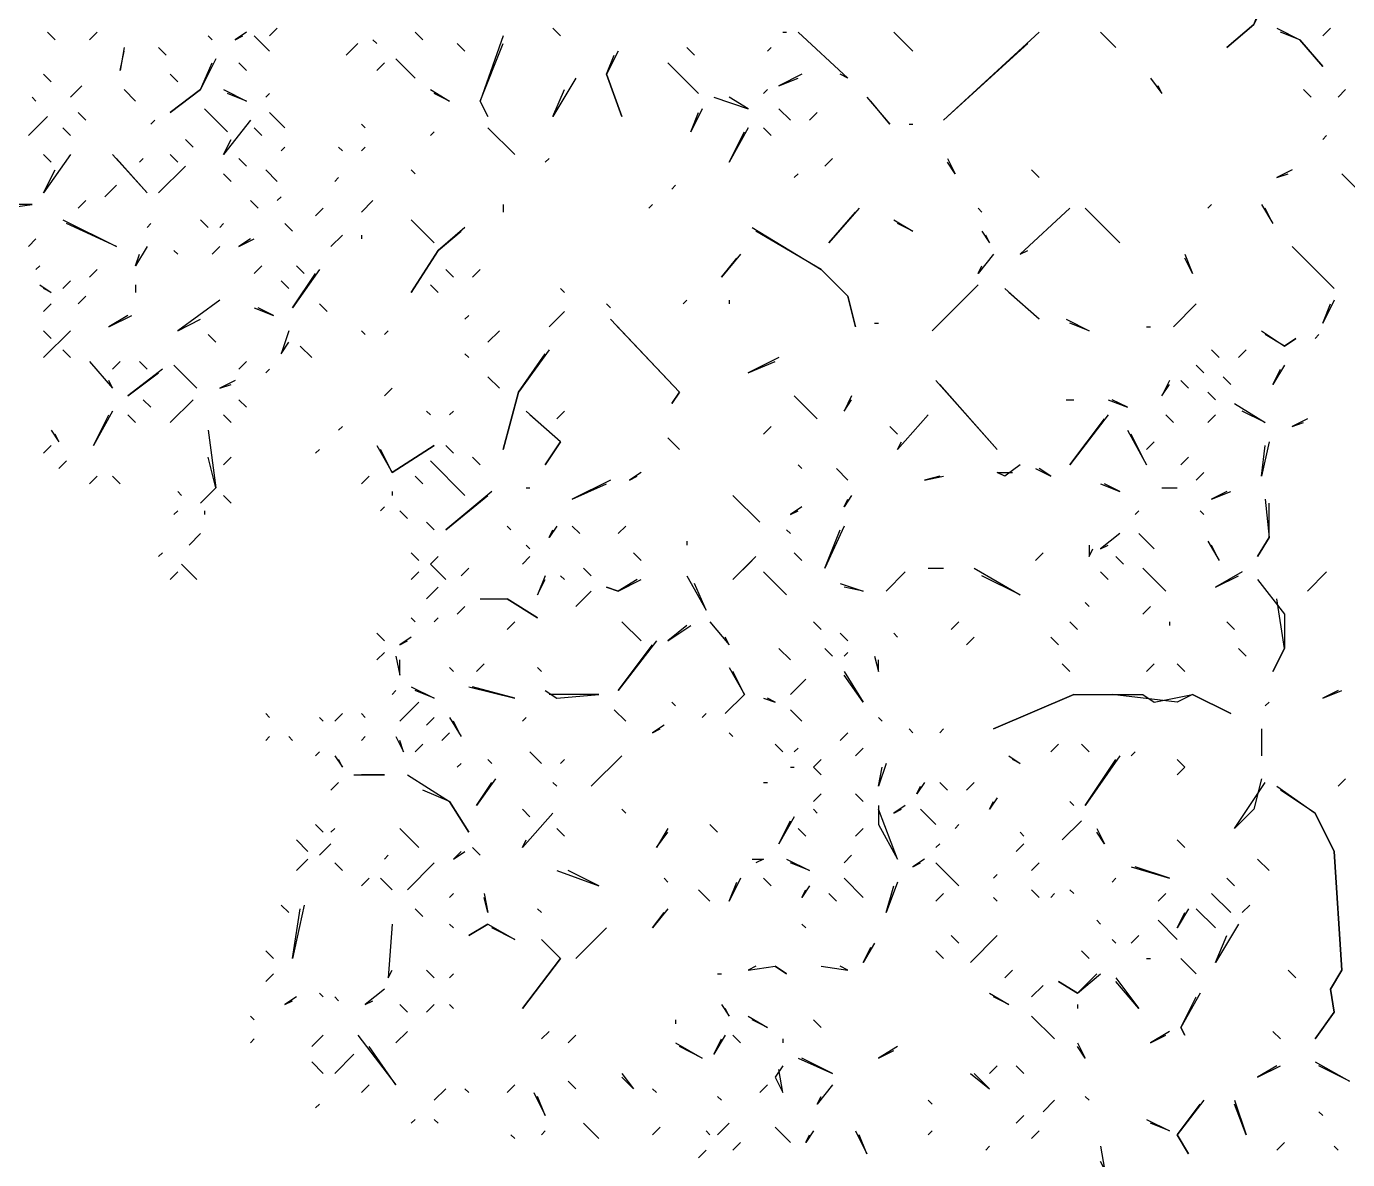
# Model space of a CAD drawing. Extents: x 1 to 2775, y -31 to 2075.
# Drawn here: x 1589.6 to 1647.1, y 332.6 to 381.9 of the extents above; entities that cross this region are included whole.
import ezdxf

# ---------------------------------------------------------------- set-up
doc = ezdxf.new("R2010")
doc.units = 0
doc.layers.add('LINEWORK', color=4, linetype='CONTINUOUS')

msp = doc.modelspace()

# ---------------------------------------------------------------- linework, layer by layer
at = {"layer": 'LINEWORK'}
for points in [[(1643.5, 383), (1643, 382), (1641.8333, 381), (1643, 382), (1643.3333, 382.8333)], [(1600.5, 381.8333), (1600.1667, 381.5)], [(1612.5, 381.8333), (1612.8333, 381.5)], [(1644, 381.8333), (1645, 381.3333), (1646, 380.1667), (1645, 381.3333), (1644.1667, 381.6667)], [(1646.3333, 381.8333), (1646, 381.5)], [(1590.5, 381.6667), (1590.8333, 381.3333)], [(1592.6667, 381.6667), (1592.3333, 381.3333)], [(1597.5, 381.5), (1597.6667, 381.3333)], [(1599.1667, 381.6667), (1598.6667, 381.3333), (1599, 381.5)], [(1599.5, 381.5), (1600.1667, 380.8333), (1599.6667, 381.3333)], [(1604.6667, 381.3333), (1604.8333, 381.1667)], [(1606.5, 381.6667), (1606.8333, 381.3333)], [(1610.3333, 381.5), (1609.3333, 378.6667), (1609.6667, 378), (1609.3333, 378.6667), (1610.3333, 381.1667)], [(1622.5, 381.6667), (1622.6667, 381.6667)], [(1623.1667, 381.6667), (1625.3333, 379.6667), (1625, 379.8333)], [(1627.3333, 381.6667), (1628.1667, 380.8333)], [(1633.6667, 381.6667), (1629.5, 377.8333), (1633.1667, 381.1667)], [(1636.3333, 381.6667), (1637, 381)], [(1593.8333, 381), (1593.6667, 380), (1593.8333, 380.8333)], [(1595.3333, 381), (1595.6667, 380.6667)], [(1604, 381.1667), (1603.5, 380.6667)], [(1608.3333, 381.1667), (1608.6667, 380.8333)], [(1615.3333, 380.8333), (1614.8333, 379.8333), (1615.5, 378), (1614.8333, 379.8333), (1615.1667, 380.6667)], [(1618.3333, 381), (1618.6667, 380.6667)], [(1622, 381), (1621.8333, 380.8333)], [(1597.8333, 380.5), (1597.1667, 379.1667), (1595.8333, 378.1667), (1597.1667, 379.1667), (1597.6667, 380.3333)], [(1598.8333, 380.3333), (1599.1667, 380)], [(1605.1667, 380.3333), (1604.8333, 380)], [(1605.6667, 380.5), (1606.5, 379.6667)], [(1617.5, 380.3333), (1618.8333, 379)], [(1590.3333, 379.8333), (1590.6667, 379.5)], [(1595.8333, 379.8333), (1596.1667, 379.5)], [(1613.5, 379.6667), (1612.5, 378), (1613, 379.1667)], [(1623.3333, 379.8333), (1622.3333, 379.3333), (1623.1667, 379.6667)], [(1638.5, 379.6667), (1639, 379), (1638.8333, 379.3333)], [(1592, 379.3333), (1591.5, 378.8333)], [(1593.8333, 379.1667), (1594.3333, 378.6667)], [(1598.1667, 379.1667), (1599.1667, 378.6667), (1598.3333, 379)], [(1600.1667, 379), (1600, 378.8333)], [(1607.1667, 379.1667), (1608, 378.6667), (1607.3333, 379)], [(1621.8333, 379.1667), (1621.6667, 379)], [(1645.1667, 379.1667), (1645.5, 378.8333)], [(1647, 379.1667), (1646.6667, 378.8333)], [(1589.8333, 378.8333), (1590, 378.6667)], [(1619.5, 378.8333), (1621, 378.3333), (1620.1667, 378.8333)], [(1626.1667, 378.8333), (1627.1667, 377.6667), (1626.3333, 378.6667)], [(1590.5, 378), (1589.6667, 377.1667)], [(1591.8333, 378.1667), (1592.1667, 377.8333)], [(1595.1667, 377.8333), (1595, 377.6667)], [(1597.3333, 378.3333), (1598.3333, 377.3333)], [(1599.3333, 377.8333), (1598.1667, 376.3333), (1598.5, 377)], [(1600.1667, 378.1667), (1600.8333, 377.5)], [(1619, 378.3333), (1618.5, 377.3333), (1618.8333, 378.1667)], [(1622.3333, 378.3333), (1622.8333, 377.8333)], [(1624, 378.1667), (1623.6667, 377.8333)], [(1591.1667, 377.5), (1591.5, 377.1667)], [(1599.5, 377.5), (1599.8333, 377.1667)], [(1604.1667, 377.6667), (1604.3333, 377.5)], [(1607.3333, 377.3333), (1607.1667, 377.1667)], [(1609.6667, 377.5), (1610.8333, 376.3333)], [(1621, 377.5), (1620.1667, 376), (1620.8333, 377.3333)], [(1621.6667, 377.5), (1622, 377.1667)], [(1628, 377.6667), (1628.1667, 377.6667)], [(1596.5, 377), (1596.8333, 376.6667)], [(1600.8333, 376.6667), (1600.6667, 376.5)], [(1603.1667, 376.6667), (1603.3333, 376.5)], [(1604.3333, 376.6667), (1604.1667, 376.5)], [(1646.1667, 377.1667), (1646, 377)], [(1591.5, 376.3333), (1590.3333, 374.6667), (1590.8333, 375.6667)], [(1590.3333, 376.3333), (1590.6667, 376)], [(1593.3333, 376.3333), (1594.8333, 374.6667), (1593.5, 376.1667)], [(1594.6667, 376.1667), (1594.5, 376)], [(1595.8333, 376.3333), (1596.1667, 376)], [(1598.8333, 376.1667), (1599.1667, 375.8333)], [(1612.3333, 376.1667), (1612.1667, 376)], [(1624.6667, 376.1667), (1624.3333, 375.8333)], [(1629.6667, 376.1667), (1630, 375.5), (1629.6667, 376)], [(1596.5, 375.8333), (1595.3333, 374.6667)], [(1598.1667, 375.5), (1598.5, 375.1667)], [(1600, 375.6667), (1600.5, 375.1667)], [(1606.3333, 375.6667), (1606.5, 375.5)], [(1623.1667, 375.5), (1623, 375.3333)], [(1633.3333, 375.6667), (1633.6667, 375.3333)], [(1644.6667, 375.6667), (1644, 375.3333), (1644.5, 375.5)], [(1646.8333, 375.5), (1648.1667, 374.1667)], [(1593.5, 375), (1593, 374.5)], [(1603.1667, 375.3333), (1603, 375.1667)], [(1617.8333, 375), (1617.6667, 374.8333)], [(1588.1667, 374.3333), (1588.6667, 374), (1589.8333, 374.1667), (1588.3333, 374.1667)], [(1592.1667, 374.3333), (1591.8333, 374)], [(1599.3333, 374.3333), (1599.6667, 374)], [(1600.6667, 374.5), (1600.5, 374.3333)], [(1604.6667, 374.3333), (1604.1667, 373.8333)], [(1602.5, 374), (1602.1667, 373.6667)], [(1610.3333, 374.1667), (1610.3333, 373.8333)], [(1616.8333, 374.1667), (1616.6667, 374)], [(1625.8333, 374), (1624.5, 372.5), (1625.6667, 373.8333)], [(1631, 374), (1631.1667, 373.8333)], [(1635, 374), (1632.8333, 372), (1633.1667, 372.1667)], [(1635.6667, 374), (1637.1667, 372.5)], [(1641.1667, 374.1667), (1641, 374)], [(1643.3333, 374.1667), (1643.8333, 373.3333), (1643.5, 374)], [(1591.1667, 373.5), (1593.5, 372.3333), (1591.3333, 373.3333)], [(1595, 373.3333), (1594.8333, 373.1667)], [(1597.1667, 373.5), (1597.5, 373.1667)], [(1598.1667, 373.3333), (1598, 373.1667)], [(1600.8333, 373.3333), (1601.1667, 373)], [(1606.3333, 373.5), (1607.3333, 372.5)], [(1627.3333, 373.5), (1628.1667, 373), (1627.5, 373.3333)], [(1590, 372.6667), (1589.6667, 372.3333)], [(1599.3333, 372.6667), (1598.8333, 372.3333), (1599.5, 372.6667)], [(1603.3333, 372.8333), (1602.8333, 372.3333)], [(1604.1667, 372.8333), (1604.1667, 372.6667)], [(1608.6667, 373.1667), (1607.5, 372.1667), (1606.3333, 370.3333), (1607.5, 372.1667), (1608.5, 373)], [(1621.1667, 373.1667), (1624.1667, 371.3333), (1625.3333, 370.1667), (1625.6667, 368.8333), (1625.3333, 370.1667), (1624.1667, 371.3333), (1621.3333, 373)], [(1631.1667, 373), (1631.5, 372.5), (1631.3333, 372.8333)], [(1594.8333, 372.3333), (1594.3333, 371.5), (1594.5, 372)], [(1596, 372.1667), (1596.1667, 372)], [(1598, 372.3333), (1597.6667, 372)], [(1644.6667, 372.3333), (1646.5, 370.5)], [(1590.1667, 371.5), (1590, 371.3333)], [(1599.8333, 371.5), (1599.5, 371.1667)], [(1601.3333, 371.5), (1601.6667, 371.1667)], [(1620.6667, 372), (1619.8333, 371), (1620.5, 371.8333)], [(1631.6667, 372), (1631, 371.1667), (1631.1667, 371.5)], [(1640, 372), (1640.3333, 371.1667), (1640, 371.8333)], [(1592.6667, 371.3333), (1592.3333, 371)], [(1602.3333, 371.3333), (1601.1667, 369.6667), (1602.1667, 371.1667)], [(1607.8333, 371.3333), (1608.1667, 371)], [(1609.3333, 371.3333), (1609, 371)], [(1590.1667, 370.6667), (1590.6667, 370.3333), (1590.3333, 370.5)], [(1591.5, 370.8333), (1591.1667, 370.5)], [(1594.3333, 370.6667), (1594.3333, 370.3333)], [(1600.6667, 370.8333), (1601, 370.5)], [(1607.1667, 370.6667), (1607.5, 370.3333)], [(1612.8333, 370.5), (1613, 370.3333)], [(1631, 370.6667), (1629, 368.6667)], [(1632.1667, 370.5), (1633.6667, 369.1667), (1632.3333, 370.3333)], [(1590.6667, 369.8333), (1590.3333, 369.5)], [(1592.1667, 370.1667), (1591.8333, 369.8333)], [(1598, 370), (1596.1667, 368.6667), (1597.1667, 369.1667)], [(1602.3333, 369.8333), (1602.6667, 369.5)], [(1614.8333, 369.8333), (1615, 369.6667)], [(1618.3333, 370), (1618.1667, 369.8333)], [(1620.1667, 370), (1620.1667, 369.8333)], [(1640.5, 369.8333), (1639.5, 368.8333)], [(1646.5, 370), (1646, 369), (1646.3333, 369.8333)], [(1594, 369.3333), (1593.1667, 368.8333), (1594.1667, 369.3333)], [(1599.5, 369.6667), (1600.3333, 369.3333), (1599.6667, 369.6667)], [(1608.8333, 369.3333), (1608.6667, 369.1667)], [(1613, 369.5), (1612.3333, 368.8333)], [(1615, 369.1667), (1618, 366), (1617.6667, 365.5), (1618, 366), (1615.1667, 369)], [(1634.8333, 369.1667), (1635.8333, 368.6667), (1635, 369)], [(1591.5, 368.6667), (1590.3333, 367.5)], [(1590.3333, 368.6667), (1590.6667, 368.3333)], [(1601, 368.6667), (1600.6667, 367.6667), (1601, 368.1667)], [(1604.1667, 368.6667), (1604.3333, 368.5)], [(1605.3333, 368.6667), (1605.1667, 368.5)], [(1610.1667, 368.6667), (1609.6667, 368.1667)], [(1626.5, 369), (1626.6667, 369)], [(1638.3333, 368.8333), (1638.5, 368.8333)], [(1643.3333, 368.6667), (1644.3333, 368), (1644.8333, 368.3333), (1644.3333, 368), (1643.5, 368.5)], [(1597.5, 368.5), (1597.8333, 368.1667)], [(1601.5, 368), (1602, 367.5)], [(1645.8333, 368.5), (1645.6667, 368.3333)], [(1591.1667, 367.8333), (1591.5, 367.5)], [(1608.6667, 367.6667), (1608.8333, 367.5)], [(1612.3333, 367.8333), (1611, 366), (1610.3333, 363.5), (1611, 366), (1612.1667, 367.6667)], [(1622.3333, 367.5), (1621, 366.8333), (1622.1667, 367.3333)], [(1641.1667, 367.8333), (1641.5, 367.5)], [(1642.6667, 367.8333), (1642.3333, 367.5)], [(1592.3333, 367.3333), (1593.3333, 366.1667), (1593.1667, 366.5)], [(1593.6667, 367.3333), (1593.3333, 367)], [(1595.5, 367), (1594, 365.8333), (1595.3333, 366.8333)], [(1594.5, 367.3333), (1594.8333, 367)], [(1596, 367.1667), (1597, 366.1667)], [(1599.1667, 367.3333), (1598.8333, 367)], [(1600.1667, 367), (1600, 366.8333)], [(1640.5, 367.1667), (1640.8333, 366.8333)], [(1644.3333, 367.1667), (1643.8333, 366.3333), (1644.1667, 367)], [(1598.6667, 366.5), (1598, 366.1667), (1598.5, 366.3333)], [(1609.6667, 366.6667), (1610.1667, 366.1667)], [(1629.1667, 366.5), (1631.8333, 363.5), (1629.3333, 366.3333)], [(1639.3333, 366.5), (1639, 365.8333), (1639.3333, 366.3333)], [(1639.8333, 366.5), (1640.1667, 366.1667)], [(1641.6667, 366.6667), (1642, 366.3333)], [(1605.5, 366.1667), (1605.1667, 365.8333)], [(1623, 365.8333), (1624, 364.8333)], [(1625.5, 365.8333), (1625.1667, 365.1667), (1625.5, 365.6667)], [(1641, 366), (1641.3333, 365.6667)], [(1593.3333, 365.1667), (1592.5, 363.6667), (1593.1667, 365)], [(1594.6667, 365.6667), (1595, 365.3333)], [(1596.8333, 365.6667), (1595.8333, 364.6667)], [(1598.8333, 365.6667), (1599.1667, 365.3333)], [(1607, 365.1667), (1607.1667, 365)], [(1608.1667, 365.1667), (1608, 365)], [(1611.3333, 365.1667), (1612.8333, 363.8333), (1612.1667, 362.8333), (1612.8333, 363.8333), (1611.5, 365)], [(1613, 365.1667), (1612.6667, 364.8333)], [(1634.8333, 365.6667), (1635.1667, 365.6667)], [(1636.6667, 365.6667), (1637.5, 365.3333), (1636.8333, 365.6667)], [(1642.1667, 365.5), (1643.5, 364.6667), (1642.5, 365.1667)], [(1594, 365), (1594.3333, 364.6667)], [(1598.1667, 365), (1598.5, 364.6667)], [(1628.8333, 365), (1627.5, 363.5), (1627.6667, 363.8333)], [(1636.6667, 365), (1635, 362.8333), (1636.5, 364.8333)], [(1639.1667, 365), (1639.5, 364.6667)], [(1641.3333, 365), (1641, 364.6667)], [(1645.3333, 364.8333), (1644.6667, 364.5), (1645.1667, 364.6667)], [(1590.6667, 364.3333), (1591, 363.8333), (1590.8333, 364.1667)], [(1597.5, 364.3333), (1597.8333, 361.8333), (1597.1667, 361.1667), (1597.8333, 361.8333), (1597.5, 363.1667)], [(1603.3333, 364.5), (1603.1667, 364.3333)], [(1617.5, 364), (1618, 363.5)], [(1622, 364.5), (1621.6667, 364.1667)], [(1627.1667, 364.5), (1627.5, 364.1667)], [(1637.5, 364.3333), (1638.3333, 362.8333), (1637.6667, 364.1667)], [(1590.6667, 363.6667), (1590.3333, 363.3333)], [(1602.3333, 363.5), (1602.1667, 363.3333)], [(1604.8333, 363.6667), (1605.5, 362.5), (1607.3333, 363.6667), (1605.5, 362.5), (1605, 363.5)], [(1607.8333, 363.6667), (1608.1667, 363.3333)], [(1638.6667, 363.8333), (1638.3333, 363.5)], [(1643.6667, 363.8333), (1643.3333, 362.3333), (1643.5, 363.6667)], [(1591.3333, 363), (1591, 362.6667)], [(1598.5, 363.1667), (1598.1667, 362.8333)], [(1607.1667, 363), (1608.6667, 361.5)], [(1609, 363.1667), (1609.3333, 362.8333)], [(1623.1667, 362.8333), (1623.3333, 362.6667)], [(1632.8333, 362.8333), (1632.1667, 362.3333), (1631.8333, 362.5), (1632.5, 362.5)], [(1640.1667, 363.1667), (1639.8333, 362.8333)], [(1592.6667, 362.3333), (1592.3333, 362)], [(1593.3333, 362.3333), (1593.6667, 362)], [(1604.5, 362.3333), (1604.1667, 362)], [(1606.5, 362.3333), (1606.8333, 362)], [(1616.3333, 362.5), (1615.8333, 362.1667), (1616.1667, 362.3333)], [(1624.8333, 362.6667), (1625.3333, 362.1667)], [(1629.3333, 362.3333), (1628.6667, 362.1667), (1629.5, 362.3333)], [(1633.5, 362.6667), (1634.1667, 362.3333), (1633.6667, 362.6667)], [(1640.8333, 362.5), (1640.5, 362.1667)], [(1611.3333, 361.8333), (1611.5, 361.8333)], [(1615, 362.1667), (1613.3333, 361.3333), (1614.8333, 362)], [(1636.3333, 362), (1637.1667, 361.6667), (1636.5, 362)], [(1639, 361.8333), (1639.6667, 361.8333)], [(1596.1667, 361.6667), (1596.3333, 361.5)], [(1598.1667, 361.5), (1598.5, 361.1667)], [(1605.5, 361.6667), (1605.5, 361.5)], [(1609.8333, 361.6667), (1607.8333, 360), (1609.6667, 361.5)], [(1620.3333, 361.5), (1621.5, 360.3333)], [(1625.5, 361.5), (1625.1667, 361), (1625.3333, 361.3333)], [(1641.8333, 361.6667), (1641.1667, 361.3333), (1642, 361.6667)], [(1643.5, 361.3333), (1643.6667, 359.6667), (1643.1667, 358.8333), (1643.6667, 359.6667), (1643.6667, 361.1667)], [(1596.1667, 360.8333), (1596, 360.6667)], [(1597.3333, 360.8333), (1597.3333, 360.6667)], [(1605.1667, 361), (1605, 360.8333)], [(1605.8333, 360.8333), (1606.1667, 360.5)], [(1623.3333, 361), (1622.8333, 360.6667), (1623.1667, 360.8333)], [(1638, 360.8333), (1637.8333, 360.6667)], [(1640.6667, 360.8333), (1640.8333, 360.6667)], [(1607, 360.3333), (1607.3333, 360)], [(1610.5, 360.1667), (1610.6667, 360)], [(1612.6667, 360.1667), (1612.3333, 359.6667), (1612.5, 360)], [(1613.3333, 360.1667), (1613.6667, 359.8333)], [(1615.6667, 360.1667), (1615.3333, 359.8333)], [(1622.6667, 360), (1622.8333, 359.8333)], [(1625.1667, 360.1667), (1624.3333, 358.3333), (1625, 360)], [(1597.1667, 359.8333), (1596.6667, 359.3333)], [(1618.3333, 359.5), (1618.3333, 359.3333)], [(1637.1667, 359.8333), (1636.3333, 359.1667), (1636.6667, 359.3333)], [(1638, 359.8333), (1638.6667, 359.1667)], [(1641, 359.5), (1641.5, 358.6667), (1641.1667, 359.3333)], [(1595.5, 359), (1595.3333, 358.8333)], [(1606.3333, 359), (1606.6667, 358.6667)], [(1607.5, 358.8333), (1607.1667, 358.5), (1607.8333, 357.8333), (1607.1667, 358.5)], [(1611.5, 358.8333), (1611.1667, 358.5)], [(1611.3333, 359.3333), (1611.5, 359.1667)], [(1616, 359), (1616.3333, 358.6667)], [(1621.3333, 358.8333), (1620.3333, 357.8333), (1621.1667, 358.6667)], [(1623, 359), (1623.3333, 358.6667)], [(1633.8333, 359), (1633.5, 358.6667)], [(1635.8333, 359.3333), (1635.8333, 358.8333), (1636, 359.1667)], [(1637, 358.8333), (1637.3333, 358.5)], [(1596.3333, 358.5), (1597, 357.8333)], [(1608.8333, 358.3333), (1608.5, 358)], [(1613.8333, 358.3333), (1614.1667, 358)], [(1628.8333, 358.3333), (1629.5, 358.3333)], [(1630.8333, 358.3333), (1632.8333, 357.1667), (1631.1667, 358)], [(1638.1667, 358.3333), (1639.1667, 357.3333)], [(1596.1667, 358.1667), (1595.8333, 357.8333)], [(1606.6667, 358.1667), (1606.3333, 357.8333)], [(1612.1667, 358), (1611.8333, 357.1667), (1612.1667, 357.8333)], [(1612.8333, 358), (1613, 357.8333)], [(1616.1667, 357.8333), (1615.3333, 357.3333), (1614.8333, 357.5), (1615.3333, 357.3333), (1616.3333, 357.8333)], [(1618.3333, 358), (1619.1667, 356.5), (1618.6667, 357.6667)], [(1621.6667, 358.1667), (1622.6667, 357.1667)], [(1625, 357.6667), (1626, 357.3333), (1625.1667, 357.5)], [(1627.8333, 358.1667), (1627, 357.3333)], [(1636.3333, 358.1667), (1636.6667, 357.8333)], [(1642.5, 358.1667), (1641.3333, 357.5), (1642.3333, 358)], [(1643.1667, 357.8333), (1644.3333, 356.3333), (1644.3333, 354.8333), (1643.8333, 353.8333), (1644.3333, 354.8333), (1644, 357)], [(1646.1667, 358.1667), (1645.3333, 357.3333)], [(1607.5, 357.5), (1607, 357)], [(1614.1667, 357.3333), (1613.5, 356.6667)], [(1608.6667, 356.6667), (1608.3333, 356.3333)], [(1609.3333, 357), (1610.5, 357), (1611.8333, 356.1667), (1610.5, 357)], [(1635.6667, 356.8333), (1635.8333, 356.6667)], [(1638.5, 356.6667), (1638.1667, 356.3333)], [(1606.3333, 356.1667), (1606.5, 356)], [(1607.5, 356.1667), (1607.3333, 356)], [(1610.8333, 356), (1610.5, 355.6667)], [(1615.5, 356), (1616.3333, 355.1667)], [(1619.3333, 356), (1620.1667, 355), (1620, 355.3333)], [(1623.8333, 356), (1624.1667, 355.6667)], [(1630.1667, 356), (1629.8333, 355.6667)], [(1635, 356), (1635.3333, 355.6667)], [(1639.3333, 356), (1639.3333, 355.8333)], [(1641.8333, 356), (1642.1667, 355.6667)], [(1604.8333, 355.5), (1605.1667, 355.1667)], [(1618.3333, 355.8333), (1617.5, 355.1667), (1618.5, 355.8333)], [(1625, 355.5), (1625.3333, 355.1667)], [(1627.3333, 355.5), (1627.5, 355.3333)], [(1606.3333, 355.3333), (1605.8333, 355), (1606.1667, 355.1667)], [(1617, 355.1667), (1615.3333, 353), (1616.8333, 355)], [(1622.3333, 354.8333), (1622.8333, 354.3333)], [(1624.3333, 354.8333), (1624.6667, 354.5)], [(1630.8333, 355.3333), (1630.5, 355)], [(1634.1667, 355.3333), (1634.5, 355)], [(1642.3333, 354.8333), (1642.6667, 354.5)], [(1605.1667, 354.6667), (1604.8333, 354.3333)], [(1605.6667, 354.5), (1605.8333, 353.6667), (1605.8333, 354.3333)], [(1625.3333, 354.6667), (1625.1667, 354.5)], [(1626.5, 354.5), (1626.6667, 353.8333), (1626.6667, 354.3333)], [(1608, 354), (1608.1667, 353.8333)], [(1609.5, 354.1667), (1609.1667, 353.8333)], [(1611.8333, 354), (1612, 353.8333)], [(1620.1667, 354), (1620.8333, 352.8333), (1620, 352), (1620.8333, 352.8333), (1620.3333, 353.8333)], [(1625.1667, 353.8333), (1626, 352.5), (1625.1667, 353.6667)], [(1634.6667, 354.1667), (1635, 353.8333)], [(1638.6667, 354.1667), (1638.3333, 353.8333)], [(1639.6667, 354.1667), (1640, 353.8333)], [(1606.3333, 353.1667), (1607.3333, 352.6667), (1606.5, 353)], [(1608.8333, 353.1667), (1610.8333, 352.6667), (1609, 353.1667)], [(1623.5, 353.5), (1622.8333, 352.8333)], [(1605.6667, 353), (1605.5, 352.8333)], [(1606.6667, 352.5), (1605.8333, 351.6667)], [(1612.1667, 353), (1612.6667, 352.6667), (1614.5, 352.8333), (1612.3333, 352.8333)], [(1617.6667, 352.5), (1617.8333, 352.3333)], [(1621.6667, 352.6667), (1622.1667, 352.5), (1621.8333, 352.6667)], [(1635.1667, 352.8333), (1631.6667, 351.3333), (1635.1667, 352.8333), (1638.1667, 352.8333), (1638.6667, 352.5), (1640.3333, 352.8333), (1642, 352), (1640.3333, 352.8333), (1639.6667, 352.5), (1636.8333, 352.8333)], [(1643.6667, 352.5), (1643.5, 352.3333)], [(1646.6667, 353), (1646, 352.6667), (1646.8333, 353)], [(1600, 352), (1600.1667, 351.8333)], [(1603.3333, 352), (1603, 351.6667)], [(1604.1667, 352), (1604.3333, 351.8333)], [(1615.1667, 352.1667), (1615.6667, 351.6667)], [(1619.1667, 352), (1619, 351.8333)], [(1622.8333, 352.1667), (1623.3333, 351.6667)], [(1602.3333, 351.8333), (1602.5, 351.6667)], [(1607.3333, 351.8333), (1607, 351.5)], [(1608, 351.8333), (1608.5, 351), (1608.1667, 351.6667)], [(1611.3333, 351.8333), (1611.1667, 351.6667)], [(1617.3333, 351.5), (1616.8333, 351.1667), (1617.1667, 351.3333)], [(1626.6667, 351.8333), (1626.8333, 351.6667)], [(1628, 351.3333), (1628.1667, 351.1667)], [(1629.5, 351.3333), (1629.3333, 351.1667)], [(1643.3333, 351.3333), (1643.3333, 350.1667)], [(1600.1667, 351), (1600, 350.8333)], [(1601, 351), (1601.1667, 350.8333)], [(1604.3333, 351), (1604.1667, 350.8333)], [(1605.6667, 351), (1606, 350.3333), (1605.8333, 350.8333)], [(1608, 351.1667), (1607.6667, 350.8333)], [(1620.1667, 351.1667), (1620.3333, 351)], [(1625.3333, 351.1667), (1625, 350.8333)], [(1602.3333, 350.3333), (1602.1667, 350.1667)], [(1606.8333, 350.6667), (1606.5, 350.3333)], [(1611.5, 350.3333), (1612, 349.8333)], [(1622.1667, 350.6667), (1622.5, 350.3333)], [(1623.1667, 350.5), (1623, 350.3333)], [(1626, 350.5), (1625.6667, 350.1667)], [(1634.5, 350.6667), (1634.1667, 350.3333)], [(1635.5, 350.6667), (1635.8333, 350.3333)], [(1637.8333, 350.3333), (1637.6667, 350.1667)], [(1603, 350.1667), (1603.3333, 349.6667), (1603.1667, 350)], [(1608.5, 349.8333), (1608.3333, 349.6667)], [(1609.6667, 350), (1609.8333, 349.8333)], [(1613, 350), (1612.8333, 349.8333)], [(1615.5, 350.1667), (1614.1667, 348.8333)], [(1622.8333, 349.6667), (1623, 349.6667)], [(1624.1667, 350), (1623.8333, 349.6667), (1624.1667, 349.3333), (1623.8333, 349.6667)], [(1627, 349.8333), (1626.6667, 348.8333), (1626.8333, 349.6667)], [(1632.3333, 350.1667), (1632.8333, 349.8333), (1632.5, 350)], [(1637.1667, 350.1667), (1635.6667, 348), (1637, 350)], [(1639.6667, 350), (1640, 349.6667), (1639.6667, 349.3333), (1640, 349.6667)], [(1603.8333, 349.3333), (1605.1667, 349.3333), (1604.1667, 349.3333)], [(1606.1667, 349.3333), (1608, 348.1667), (1608.8333, 346.8333), (1608, 348.1667), (1606.8333, 348.6667)], [(1610, 349.1667), (1609.1667, 348), (1609.8333, 349)], [(1643.3333, 349.1667), (1643, 347.8333), (1642.1667, 347), (1643.5, 349)], [(1647, 349.1667), (1646.6667, 348.8333)], [(1603.1667, 349), (1602.8333, 348.6667)], [(1612.5, 349), (1612.6667, 348.8333)], [(1621.6667, 349), (1621.8333, 349)], [(1624.1667, 348.5), (1623.8333, 348.1667)], [(1625.6667, 348.5), (1626, 348.1667)], [(1628.6667, 349), (1628.3333, 348.5), (1628.5, 348.8333)], [(1629.3333, 349), (1629.6667, 348.6667)], [(1630.8333, 349), (1630.5, 348.6667)], [(1644, 348.8333), (1645.6667, 347.6667), (1646.5, 346), (1646.8333, 340.8333), (1646.3333, 340), (1646.5, 339), (1645.6667, 337.8333), (1646.5, 339), (1646.3333, 340), (1646.8333, 340.8333), (1646.5, 346), (1645.6667, 347.6667), (1644.1667, 348.6667)], [(1626.6667, 348), (1626.6667, 347.1667), (1627.5, 345.6667), (1626.6667, 347.8333)], [(1627.8333, 348), (1627.3333, 347.6667), (1627.6667, 347.8333)], [(1631.8333, 348.3333), (1631.5, 347.8333), (1631.6667, 348.1667)], [(1635, 348.1667), (1635.1667, 348)], [(1611.1667, 347.8333), (1611.5, 347.5)], [(1612.5, 347.6667), (1611.1667, 346.1667), (1611.3333, 346.5)], [(1615.5, 347.8333), (1615.6667, 347.6667)], [(1623, 347.5), (1622.3333, 346.3333), (1622.8333, 347.3333)], [(1623.8333, 347.8333), (1624, 347.6667)], [(1628.5, 347.8333), (1629.1667, 347.1667)], [(1635.5, 347.3333), (1634.6667, 346.5)], [(1602.1667, 347.1667), (1602.5, 346.8333)], [(1603, 347), (1602.8333, 346.8333)], [(1605.8333, 347), (1606.6667, 346.1667)], [(1612.6667, 347), (1613, 346.6667)], [(1617.5, 347), (1617, 346.1667), (1617.5, 346.8333)], [(1619.3333, 347.1667), (1619.6667, 346.8333)], [(1623.1667, 347), (1623.5, 346.6667)], [(1626, 347), (1625.6667, 346.6667)], [(1630.1667, 347.1667), (1630, 347)], [(1632.8333, 346.8333), (1633, 346.6667)], [(1636.1667, 347), (1636.5, 346.3333), (1636.1667, 346.8333)], [(1601.3333, 346.5), (1601.8333, 346)], [(1602.8333, 346.3333), (1602.3333, 345.8333)], [(1609, 346.1667), (1609.3333, 345.8333)], [(1629.3333, 346.3333), (1629.1667, 346.1667)], [(1633, 346.3333), (1632.6667, 346)], [(1639.6667, 346.5), (1640, 346.1667)], [(1601.8333, 345.6667), (1601.3333, 345.1667)], [(1605.3333, 345.8333), (1605.1667, 345.6667)], [(1608.5, 346), (1608.1667, 345.6667), (1608.6667, 346)], [(1621.1667, 345.6667), (1621.6667, 345.6667), (1621.3333, 345.5)], [(1622.6667, 345.6667), (1623.6667, 345.1667), (1622.8333, 345.5)], [(1625.5, 345.8333), (1625.1667, 345.5)], [(1628.6667, 345.6667), (1628.1667, 345.3333), (1628.5, 345.5)], [(1643.1667, 345.6667), (1643.6667, 345.1667)], [(1603, 345.5), (1603.3333, 345.1667)], [(1607.3333, 345.5), (1606.1667, 344.3333)], [(1612.6667, 345.1667), (1614.5, 344.5), (1613.1667, 345.1667)], [(1629.1667, 345.5), (1630.1667, 344.5), (1629.3333, 345.3333)], [(1631.8333, 345), (1631.6667, 344.8333)], [(1633.6667, 345.5), (1633.3333, 345.1667)], [(1637.6667, 345.3333), (1639.3333, 344.8333), (1637.8333, 345.3333)], [(1604.5, 344.8333), (1604.1667, 344.5)], [(1605, 344.8333), (1605.5, 344.3333)], [(1617.3333, 344.8333), (1617.5, 344.6667)], [(1620.6667, 344.8333), (1620.1667, 343.8333), (1620.5, 344.6667)], [(1621.6667, 344.8333), (1622, 344.5)], [(1623.6667, 344.5), (1623.3333, 344), (1623.5, 344.3333)], [(1625.1667, 344.8333), (1626, 344)], [(1627.5, 344.6667), (1627, 343.3333), (1627.3333, 344.5)], [(1637, 344.8333), (1636.8333, 344.6667)], [(1641.8333, 344.8333), (1642.1667, 344.5)], [(1608.1667, 344.1667), (1608, 344)], [(1609.5, 344.1667), (1609.6667, 343.3333), (1609.5, 344)], [(1618.8333, 344.3333), (1619.3333, 343.8333)], [(1624.5, 344.1667), (1624.8333, 343.8333)], [(1629.5, 344.1667), (1629.1667, 343.8333)], [(1631.6667, 344), (1631.8333, 343.8333)], [(1633.3333, 344.3333), (1633.6667, 344)], [(1634.3333, 344.1667), (1634.1667, 344)], [(1635, 344.3333), (1635.1667, 344.1667)], [(1639.1667, 344.1667), (1638.8333, 343.8333)], [(1641.1667, 344.1667), (1642, 343.3333)], [(1600.6667, 343.6667), (1601, 343.3333)], [(1601.6667, 343.6667), (1601.1667, 341.3333), (1601.5, 343.5)], [(1606.5, 343.5), (1606.8333, 343.1667)], [(1611.8333, 343.5), (1612, 343.3333)], [(1617.5, 343.5), (1616.8333, 342.6667), (1617.3333, 343.3333)], [(1640.1667, 343.5), (1639.6667, 342.6667), (1640, 343.3333)], [(1640.5, 343.5), (1641.3333, 342.6667)], [(1642.8333, 343.6667), (1642.5, 343.3333)], [(1605.5, 342.8333), (1605.3333, 340.5), (1605.5, 340.8333)], [(1608, 342.8333), (1608.1667, 342.6667)], [(1609.6667, 342.8333), (1608.8333, 342.3333), (1609.6667, 342.8333), (1610.8333, 342.1667), (1609.8333, 342.6667)], [(1623.3333, 342.8333), (1623.5, 342.6667)], [(1636.1667, 343), (1636.3333, 342.8333)], [(1638.8333, 343), (1639.6667, 342.1667)], [(1642.3333, 342.8333), (1641.3333, 341.1667), (1641.8333, 342.3333)], [(1612, 342.1667), (1612.8333, 341.3333), (1611.1667, 339.1667), (1612.8333, 341.3333)], [(1614.8333, 342.6667), (1613.5, 341.3333)], [(1629.8333, 342.3333), (1630.1667, 342)], [(1631.8333, 342.3333), (1630.6667, 341.1667)], [(1636.8333, 342.1667), (1637, 342)], [(1638, 342.3333), (1637.6667, 342)], [(1600, 341.6667), (1600.3333, 341.3333)], [(1626.5, 342), (1626, 341.1667), (1626.3333, 341.8333)], [(1629.1667, 341.6667), (1629.5, 341.3333)], [(1635.5, 341.6667), (1635.8333, 341.3333)], [(1621.3333, 341), (1621, 340.8333), (1622.1667, 341), (1622.6667, 340.6667), (1622.1667, 341)], [(1624.1667, 341), (1625.3333, 340.8333), (1625, 341)], [(1638.3333, 341.3333), (1638.5, 341.3333)], [(1639.8333, 341.3333), (1640.5, 340.6667)], [(1600.3333, 340.6667), (1600, 340.3333)], [(1607, 340.8333), (1607.3333, 340.5)], [(1608.1667, 340.6667), (1608, 340.5)], [(1619.6667, 340.6667), (1619.8333, 340.6667)], [(1632.5, 340.8333), (1632.1667, 340.5)], [(1636.1667, 340.6667), (1635.3333, 339.8333), (1634.5, 340.3333), (1635.3333, 339.8333), (1636.3333, 340.6667)], [(1637, 340.5), (1638, 339.1667), (1637, 340.3333)], [(1644.5, 340.8333), (1644.8333, 340.5)], [(1602.3333, 339.8333), (1602.5, 339.6667)], [(1605.1667, 340), (1604.3333, 339.3333), (1604.6667, 339.5)], [(1631.5, 339.8333), (1632.3333, 339.3333), (1631.6667, 339.6667)], [(1633.8333, 340.1667), (1633.3333, 339.6667)], [(1640.6667, 339.8333), (1639.8333, 338.3333), (1640, 338), (1639.8333, 338.3333), (1640.5, 339.6667)], [(1601.3333, 339.6667), (1600.8333, 339.3333), (1601.1667, 339.5)], [(1603, 339.6667), (1603.1667, 339.5)], [(1605.8333, 339.3333), (1606.1667, 339)], [(1607.3333, 339.3333), (1607, 339)], [(1608, 339.3333), (1608.1667, 339.1667)], [(1619.8333, 339.3333), (1620.1667, 338.8333), (1620, 339.1667)], [(1635.3333, 339.3333), (1635.3333, 339.1667)], [(1599.3333, 338.8333), (1599.5, 338.6667)], [(1621, 338.8333), (1621.8333, 338.3333), (1621.1667, 338.6667)], [(1633.3333, 338.8333), (1634.3333, 337.8333)], [(1606.1667, 338.1667), (1605.6667, 337.6667)], [(1612.3333, 338.1667), (1612, 337.8333)], [(1617.8333, 338.6667), (1617.8333, 338.5)], [(1623.8333, 338.6667), (1624.1667, 338.3333)], [(1639.3333, 338.1667), (1638.5, 337.6667), (1639.1667, 338)], [(1643.8333, 338.1667), (1644.1667, 337.8333)], [(1599.5, 337.8333), (1599.3333, 337.6667)], [(1602.5, 338), (1602, 337.5)], [(1604, 338), (1605.6667, 335.8333), (1604.5, 337.5)], [(1613.5, 338), (1613.1667, 337.6667)], [(1617.8333, 337.6667), (1619, 337), (1618, 337.5)], [(1620, 338), (1619.5, 337.1667), (1619.8333, 337.8333)], [(1620.3333, 338), (1620.6667, 337.6667)], [(1622.5, 337.8333), (1622.5, 337.6667)], [(1635.3333, 337.6667), (1635.6667, 337), (1635.3333, 337.5)], [(1603.8333, 337.1667), (1603, 336.3333)], [(1623.1667, 337), (1624.6667, 336.3333), (1623.3333, 337)], [(1627.5, 337.5), (1626.6667, 337), (1627.3333, 337.3333)], [(1602, 336.8333), (1602.5, 336.3333)], [(1622.5, 336.6667), (1622.1667, 336.1667), (1622.5, 335.5), (1622.3333, 336.5)], [(1631.8333, 336.6667), (1631.5, 336.3333)], [(1632.6667, 336.6667), (1633, 336.3333)], [(1644, 336.6667), (1643.1667, 336.1667), (1644.1667, 336.6667)], [(1645.6667, 336.8333), (1647.1667, 336), (1645.8333, 336.6667)], [(1604.5, 335.8333), (1604.1667, 335.5)], [(1610.8333, 335.8333), (1610.5, 335.5)], [(1613.1667, 336), (1613.5, 335.6667)], [(1615.5, 336.3333), (1616, 335.6667), (1615.5, 336.1667)], [(1621.8333, 335.8333), (1621.5, 335.5)], [(1624.6667, 335.8333), (1624, 335), (1624.1667, 335.3333)], [(1630.6667, 336.3333), (1631.5, 335.6667), (1630.8333, 336.3333)], [(1607.8333, 335.6667), (1607.3333, 335.1667)], [(1608.6667, 335.6667), (1608.8333, 335.5)], [(1611.6667, 335.5), (1612.1667, 334.5), (1611.8333, 335.3333)], [(1616.8333, 335.6667), (1617, 335.5)], [(1619.6667, 335.3333), (1619.8333, 335.1667)], [(1635.6667, 335.3333), (1635.8333, 335.1667)], [(1602.3333, 335), (1602.1667, 334.8333)], [(1628.8333, 335.1667), (1629, 335)], [(1634.3333, 335.1667), (1633.8333, 334.6667)], [(1640.8333, 335.1667), (1639.6667, 333.6667), (1640.1667, 332.8333), (1639.6667, 333.6667), (1640.6667, 335)], [(1642.1667, 335.1667), (1642.6667, 333.6667), (1642.1667, 335)], [(1645.8333, 334.6667), (1646, 334.5)], [(1606.5, 334.3333), (1606.3333, 334.1667)], [(1607.3333, 334.3333), (1607.5, 334.1667)], [(1613.8333, 334.1667), (1614.5, 333.5)], [(1620.1667, 334.1667), (1619.6667, 333.6667)], [(1633, 334.5), (1632.6667, 334.1667)], [(1638.3333, 334.3333), (1639.3333, 333.8333), (1638.5, 334.1667)], [(1610.6667, 333.6667), (1610.8333, 333.5)], [(1612.1667, 333.8333), (1612, 333.6667)], [(1617.1667, 334), (1616.8333, 333.6667)], [(1619.1667, 333.8333), (1619.3333, 333.6667)], [(1622.1667, 334), (1622.8333, 333.3333)], [(1623.8333, 333.8333), (1623.5, 333.3333), (1623.6667, 333.6667)], [(1625.6667, 333.8333), (1626.1667, 332.8333), (1625.8333, 333.6667)], [(1629, 333.8333), (1628.8333, 333.6667)], [(1633.6667, 333.8333), (1633.3333, 333.5)], [(1619.1667, 333), (1618.8333, 332.6667)], [(1620.6667, 333.3333), (1620.3333, 333)], [(1631.5, 333.1667), (1631.3333, 333)], [(1636.3333, 333.1667), (1636.5, 332.1667), (1636.3333, 332.5)], [(1644.3333, 333.3333), (1644, 333)], [(1646.5, 333.1667), (1646.6667, 333)]]:
    msp.add_lwpolyline(points, dxfattribs=at)

doc.saveas('drawing.dxf')
